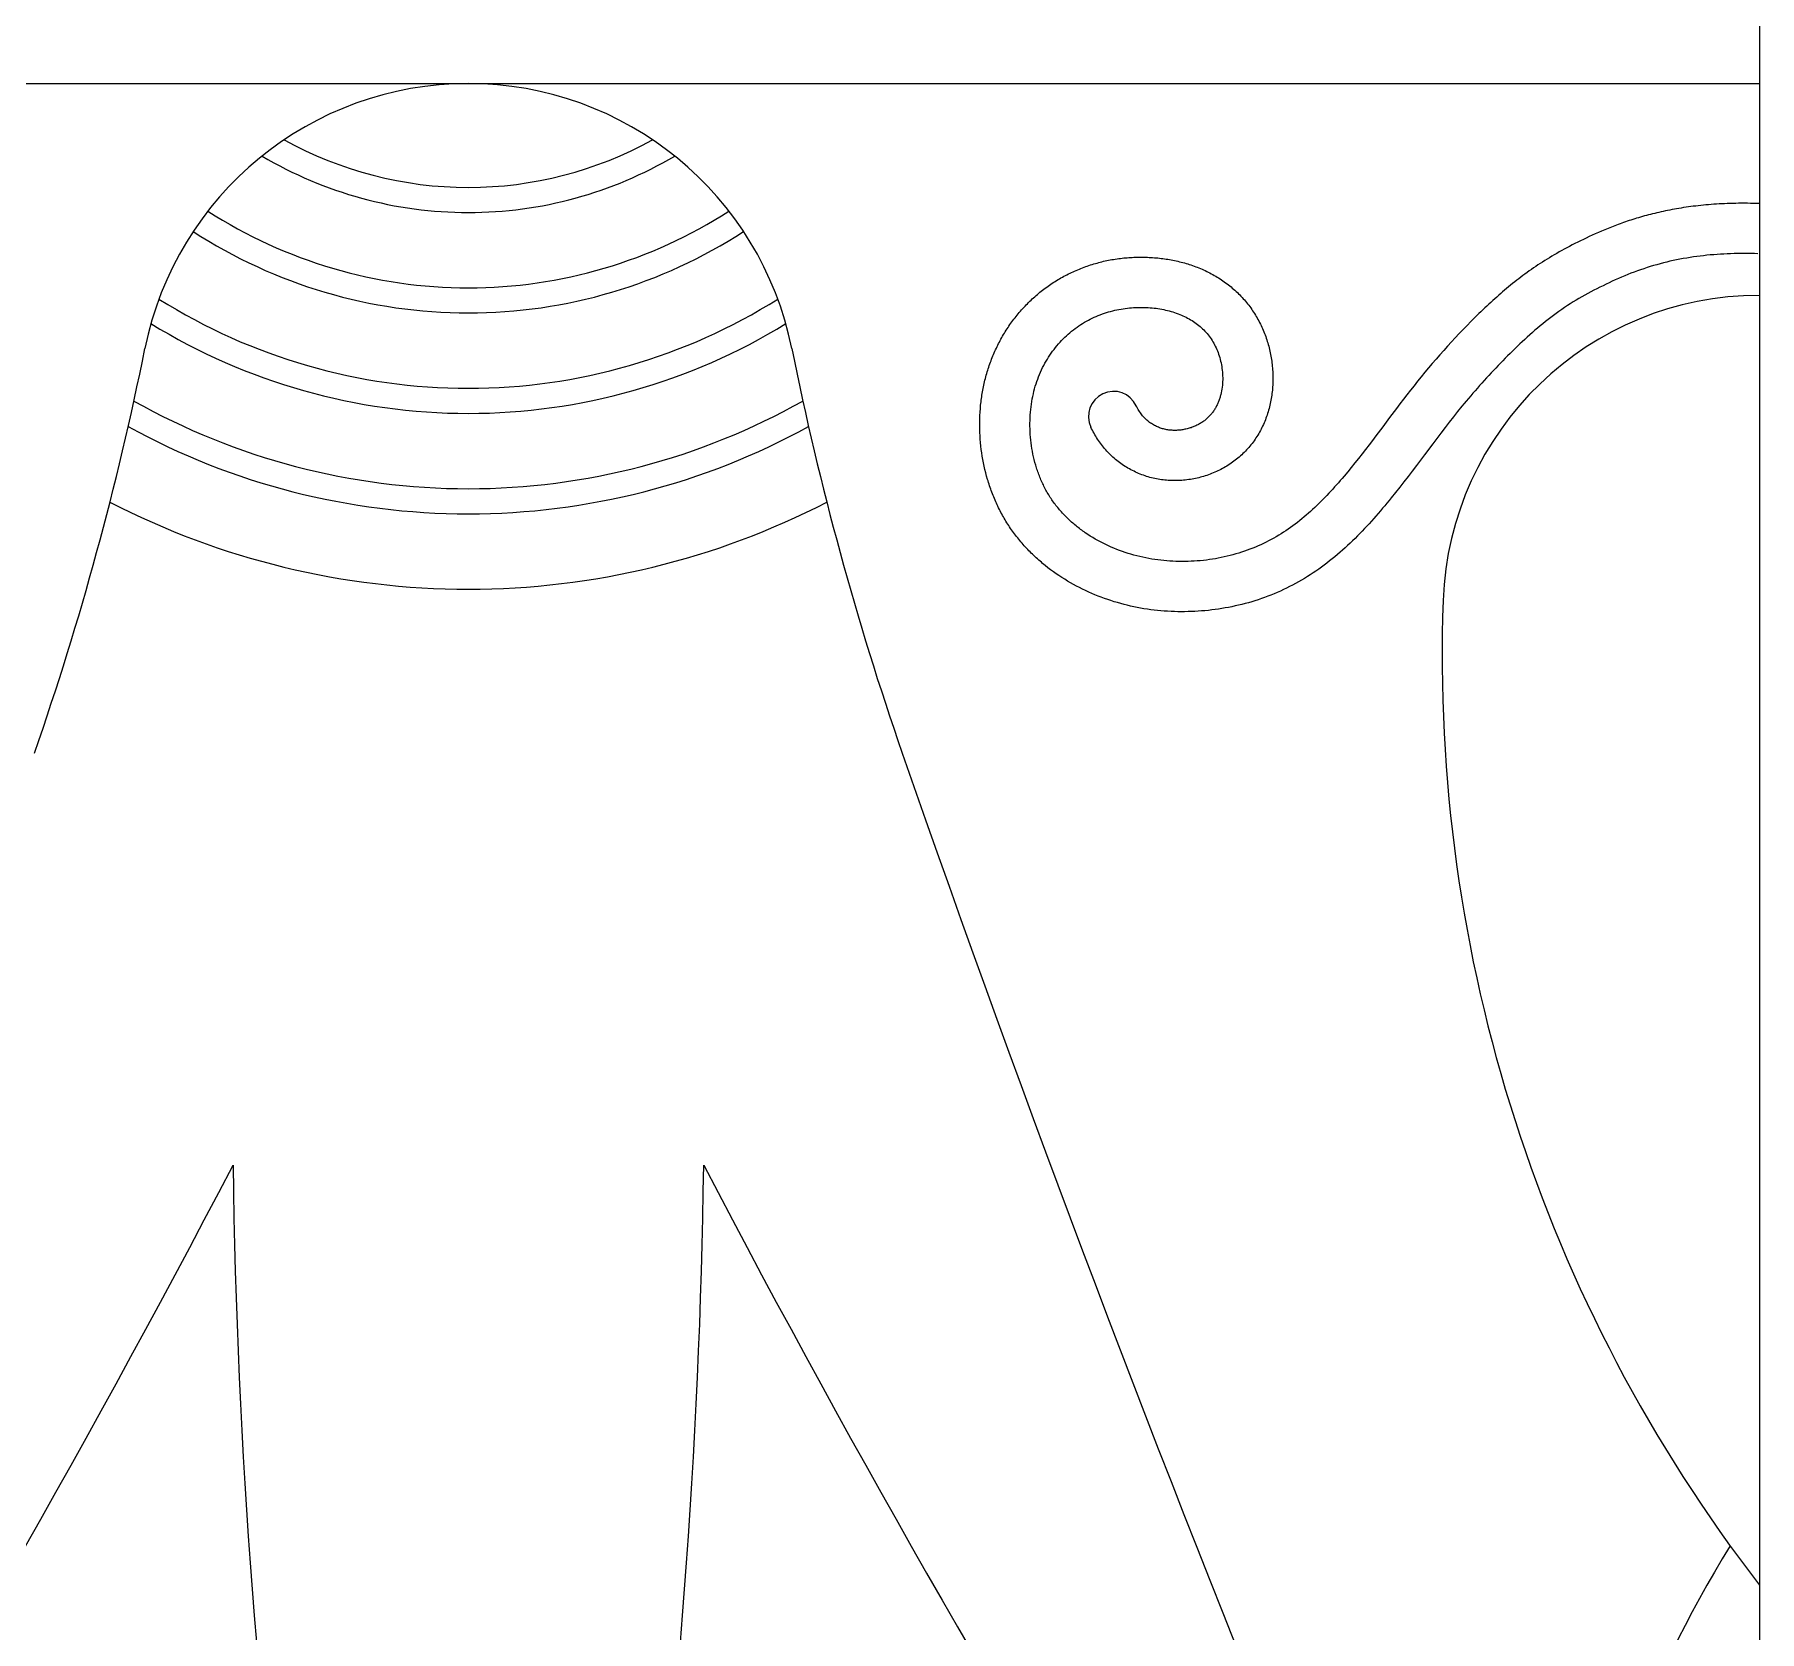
# Model space of a CAD drawing. Extents: x -111 to 2985, y -118 to 122.
# Drawn here: x -23.99 to -14.16, y -21.96 to -12.85 of the extents above; entities that cross this region are included whole.
import ezdxf

# ---------------------------------------------------------------- set-up
doc = ezdxf.new("R2010")
doc.units = 0
doc.layers.add('LAYER_03', color=5, linetype='CONTINUOUS')

msp = doc.modelspace()

# ---------------------------------------------------------------- linework, layer by layer
at = {"layer": 'LAYER_03'}
for points in [[(-58.3072, 0.8474), (-14.1574, 0.8474), (-14.1574, -35.8767)], [(-58.3072, -13.1334), (-14.1574, -13.1334)], [(-14.1574, -13.8172), (-14.1749, -13.8166), (-14.1922, -13.8162), (-14.2093, -13.816), (-14.2263, -13.8158), (-14.2431, -13.8157), (-14.2597, -13.8157), (-14.2763, -13.8159), (-14.2926, -13.8161), (-14.3088, -13.8165), (-14.3249, -13.8169), (-14.3408, -13.8175), (-14.3566, -13.8181), (-14.3722, -13.8188), (-14.3877, -13.8197), (-14.403, -13.8206), (-14.4182, -13.8216), (-14.4332, -13.8227), (-14.4482, -13.8239), (-14.4629, -13.8252), (-14.4775, -13.8266), (-14.492, -13.8281), (-14.5064, -13.8296), (-14.5206, -13.8312), (-14.5347, -13.8329), (-14.5487, -13.8347), (-14.5625, -13.8366), (-14.5762, -13.8385), (-14.5897, -13.8405), (-14.6032, -13.8426), (-14.6165, -13.8448), (-14.6297, -13.847), (-14.6427, -13.8493), (-14.6557, -13.8517), (-14.6685, -13.8541), (-14.6812, -13.8566), (-14.6937, -13.8592), (-14.7062, -13.8618), (-14.7185, -13.8645), (-14.7307, -13.8672), (-14.7428, -13.8701), (-14.7548, -13.8729), (-14.7667, -13.8758), (-14.7784, -13.8788), (-14.7901, -13.8818), (-14.8016, -13.8849), (-14.813, -13.888), (-14.8244, -13.8912), (-14.8356, -13.8944), (-14.8467, -13.8977), (-14.8577, -13.901), (-14.8686, -13.9043), (-14.8794, -13.9077), (-14.8901, -13.9111), (-14.9007, -13.9146), (-14.9112, -13.9181), (-14.9216, -13.9217), (-14.9319, -13.9252), (-14.9421, -13.9288), (-14.9522, -13.9325), (-14.9622, -13.9361), (-14.9721, -13.9398), (-14.982, -13.9436), (-14.9917, -13.9473), (-15.0014, -13.9511), (-15.011, -13.9549), (-15.0204, -13.9587), (-15.0298, -13.9625), (-15.0391, -13.9664), (-15.0575, -13.9741), (-15.0756, -13.9819), (-15.0933, -13.9898), (-15.1108, -13.9977), (-15.1279, -14.0056), (-15.1447, -14.0135), (-15.1613, -14.0214), (-15.1776, -14.0293), (-15.1936, -14.0372), (-15.2094, -14.0452), (-15.2249, -14.0531), (-15.2402, -14.0611), (-15.2553, -14.0691), (-15.2701, -14.0771), (-15.2847, -14.0851), (-15.299, -14.0932), (-15.3132, -14.1013), (-15.3272, -14.1094), (-15.341, -14.1175), (-15.3545, -14.1257), (-15.368, -14.1339), (-15.3812, -14.1422), (-15.3943, -14.1505), (-15.4072, -14.1589), (-15.42, -14.1673), (-15.4326, -14.1757), (-15.4451, -14.1843), (-15.4575, -14.1928), (-15.4697, -14.2015), (-15.4818, -14.2102), (-15.4939, -14.2189), (-15.5058, -14.2278), (-15.5176, -14.2367), (-15.5294, -14.2457), (-15.5411, -14.2547), (-15.5527, -14.2638), (-15.5642, -14.2731), (-15.5757, -14.2824), (-15.5871, -14.2918), (-15.5985, -14.3012), (-15.6099, -14.3108), (-15.6212, -14.3205), (-15.6325, -14.3303), (-15.6438, -14.3401), (-15.6551, -14.3501), (-15.6664, -14.3602), (-15.6777, -14.3704), (-15.689, -14.3807), (-15.7003, -14.3911), (-15.7116, -14.4016), (-15.7229, -14.4122), (-15.7342, -14.4229), (-15.7455, -14.4336), (-15.7568, -14.4445), (-15.7681, -14.4555), (-15.7794, -14.4666), (-15.7906, -14.4777), (-15.8019, -14.4889), (-15.8244, -14.5117), (-15.8468, -14.5347), (-15.8691, -14.558), (-15.8913, -14.5816), (-15.9134, -14.6055), (-15.9355, -14.6296), (-15.9573, -14.654), (-15.9791, -14.6786), (-16.0007, -14.7033), (-16.0221, -14.7283), (-16.0434, -14.7535), (-16.0644, -14.7787), (-16.0853, -14.8042), (-16.1059, -14.8297), (-16.1264, -14.8554), (-16.1466, -14.8811), (-16.1667, -14.907), (-16.1866, -14.9329), (-16.2064, -14.9588), (-16.2262, -14.9848), (-16.2654, -15.0369), (-16.3044, -15.089), (-16.3436, -15.141), (-16.3632, -15.1669), (-16.3829, -15.1927), (-16.4028, -15.2185), (-16.4227, -15.2442), (-16.4428, -15.2698), (-16.4631, -15.2953), (-16.4836, -15.3206), (-16.5043, -15.3458), (-16.5252, -15.3709), (-16.5358, -15.3833), (-16.5464, -15.3957), (-16.5571, -15.4081), (-16.5679, -15.4203), (-16.5787, -15.4325), (-16.5897, -15.4446), (-16.6007, -15.4566), (-16.6118, -15.4686), (-16.623, -15.4804), (-16.6343, -15.4922), (-16.6456, -15.5039), (-16.6571, -15.5154), (-16.6687, -15.5268), (-16.6804, -15.5382), (-16.6922, -15.5494), (-16.7041, -15.5604), (-16.7161, -15.5714), (-16.7282, -15.5822), (-16.7405, -15.5929), (-16.7528, -15.6034), (-16.7653, -15.6137), (-16.7779, -15.6239), (-16.7907, -15.634), (-16.8036, -15.6439), (-16.8166, -15.6536), (-16.8297, -15.6631), (-16.843, -15.6725), (-16.8565, -15.6816), (-16.8701, -15.6906), (-16.8838, -15.6994), (-16.8977, -15.708), (-16.9117, -15.7163), (-16.9259, -15.7245), (-16.9403, -15.7324), (-16.9548, -15.7402), (-16.9695, -15.7477), (-16.9844, -15.7549), (-16.9994, -15.7619), (-17.0146, -15.7687), (-17.03, -15.7753), (-17.0455, -15.7816), (-17.0612, -15.7877), (-17.077, -15.7935), (-17.093, -15.7991), (-17.109, -15.8044), (-17.1252, -15.8095), (-17.1415, -15.8143), (-17.158, -15.8189), (-17.1745, -15.8233), (-17.1911, -15.8274), (-17.2079, -15.8312), (-17.2247, -15.8348), (-17.2416, -15.8381), (-17.2585, -15.8411), (-17.2756, -15.8439), (-17.2927, -15.8465), (-17.3098, -15.8487), (-17.327, -15.8508), (-17.3443, -15.8525), (-17.3616, -15.854), (-17.3789, -15.8552), (-17.3963, -15.8561), (-17.4136, -15.8568), (-17.431, -15.8572), (-17.4484, -15.8573), (-17.4658, -15.8571), (-17.4832, -15.8567), (-17.5006, -15.856), (-17.5179, -15.855), (-17.5353, -15.8537), (-17.5526, -15.8521), (-17.5699, -15.8503), (-17.5871, -15.8482), (-17.6043, -15.8458), (-17.6214, -15.843), (-17.6385, -15.84), (-17.6555, -15.8368), (-17.6725, -15.8332), (-17.6894, -15.8293), (-17.7061, -15.8251), (-17.7228, -15.8207), (-17.7394, -15.816), (-17.7559, -15.8109), (-17.7723, -15.8056), (-17.7885, -15.8001), (-17.8047, -15.7942), (-17.8207, -15.7881), (-17.8365, -15.7817), (-17.8522, -15.775), (-17.8678, -15.768), (-17.8832, -15.7608), (-17.8984, -15.7533), (-17.9134, -15.7456), (-17.9283, -15.7376), (-17.943, -15.7293), (-17.9574, -15.7208), (-17.9717, -15.712), (-17.9858, -15.7029), (-17.9996, -15.6936), (-18.0065, -15.6889), (-18.0133, -15.6841), (-18.02, -15.6792), (-18.0266, -15.6743), (-18.0332, -15.6693), (-18.0398, -15.6642), (-18.0463, -15.6591), (-18.0527, -15.6539), (-18.0591, -15.6487), (-18.0654, -15.6433), (-18.0716, -15.638), (-18.0778, -15.6326), (-18.0839, -15.6271), (-18.0899, -15.6215), (-18.0959, -15.6159), (-18.1017, -15.6102), (-18.1076, -15.6045), (-18.1133, -15.5987), (-18.119, -15.5929), (-18.1246, -15.587), (-18.1302, -15.581), (-18.1356, -15.575), (-18.141, -15.5689), (-18.1463, -15.5628), (-18.1515, -15.5566), (-18.1567, -15.5503), (-18.1618, -15.544), (-18.1668, -15.5376), (-18.1717, -15.5312), (-18.1765, -15.5247), (-18.1813, -15.5182), (-18.186, -15.5116), (-18.1905, -15.5049), (-18.195, -15.4982), (-18.1995, -15.4915), (-18.2038, -15.4846), (-18.208, -15.4778), (-18.2122, -15.4708), (-18.2163, -15.4639), (-18.2203, -15.4568), (-18.2242, -15.4498), (-18.228, -15.4426), (-18.2317, -15.4355), (-18.2354, -15.4282), (-18.2389, -15.421), (-18.2424, -15.4137), (-18.2458, -15.4063), (-18.2491, -15.399), (-18.2523, -15.3915), (-18.2555, -15.3841), (-18.2585, -15.3766), (-18.2615, -15.3691), (-18.2644, -15.3615), (-18.2672, -15.3539), (-18.27, -15.3463), (-18.2726, -15.3386), (-18.2752, -15.3309), (-18.2777, -15.3232), (-18.2801, -15.3155), (-18.2824, -15.3077), (-18.2868, -15.2921), (-18.2908, -15.2764), (-18.2946, -15.2607), (-18.298, -15.2449), (-18.3011, -15.229), (-18.3039, -15.2131), (-18.3064, -15.1971), (-18.3086, -15.1812), (-18.3105, -15.1652), (-18.312, -15.1492), (-18.3132, -15.1332), (-18.3142, -15.1173), (-18.3148, -15.1013), (-18.3151, -15.0854), (-18.3151, -15.0696), (-18.3149, -15.0538), (-18.3143, -15.0381), (-18.3134, -15.0224), (-18.3122, -15.0069), (-18.3107, -14.9914), (-18.309, -14.9761), (-18.3069, -14.9608), (-18.3046, -14.9457), (-18.302, -14.9308), (-18.299, -14.916), (-18.2958, -14.9013), (-18.2924, -14.8868), (-18.2886, -14.8725), (-18.2846, -14.8584), (-18.2802, -14.8445), (-18.2757, -14.8307), (-18.2708, -14.8172), (-18.2657, -14.8038), (-18.2603, -14.7906), (-18.2547, -14.7776), (-18.2489, -14.7649), (-18.2428, -14.7523), (-18.2365, -14.7399), (-18.2299, -14.7277), (-18.2231, -14.7157), (-18.2161, -14.7039), (-18.2089, -14.6924), (-18.2014, -14.681), (-18.1938, -14.6698), (-18.1859, -14.6589), (-18.1779, -14.6482), (-18.1697, -14.6377), (-18.1612, -14.6274), (-18.1526, -14.6173), (-18.1438, -14.6075), (-18.1349, -14.5978), (-18.1257, -14.5884), (-18.1164, -14.5793), (-18.1069, -14.5703), (-18.0973, -14.5616), (-18.0875, -14.5531), (-18.0776, -14.5449), (-18.0675, -14.5369), (-18.0573, -14.5291), (-18.047, -14.5216), (-18.0365, -14.5143), (-18.0259, -14.5073), (-18.0152, -14.5005), (-18.0044, -14.494), (-17.9935, -14.4877), (-17.9824, -14.4816), (-17.9713, -14.4758), (-17.96, -14.4703), (-17.9487, -14.465), (-17.9373, -14.46), (-17.9258, -14.4552), (-17.9142, -14.4507), (-17.9026, -14.4464), (-17.8909, -14.4424), (-17.8792, -14.4386), (-17.8674, -14.435), (-17.8555, -14.4317), (-17.8437, -14.4286), (-17.8318, -14.4257), (-17.8198, -14.4231), (-17.8079, -14.4207), (-17.796, -14.4185), (-17.784, -14.4166), (-17.772, -14.4148), (-17.7601, -14.4133), (-17.7481, -14.412), (-17.7362, -14.411), (-17.7243, -14.4101), (-17.7125, -14.4095), (-17.7006, -14.409), (-17.6888, -14.4088), (-17.6771, -14.4088), (-17.6654, -14.409), (-17.6538, -14.4094), (-17.6422, -14.4099), (-17.6308, -14.4107), (-17.6194, -14.4117), (-17.608, -14.4129), (-17.5968, -14.4142), (-17.5857, -14.4158), (-17.5747, -14.4175), (-17.5637, -14.4195), (-17.5529, -14.4216), (-17.5423, -14.4239), (-17.5317, -14.4264), (-17.5213, -14.429), (-17.511, -14.4318), (-17.5009, -14.4348), (-17.4909, -14.438), (-17.481, -14.4413), (-17.4714, -14.4449), (-17.4618, -14.4486), (-17.4524, -14.4524), (-17.4432, -14.4565), (-17.4341, -14.4607), (-17.4252, -14.4651), (-17.4164, -14.4696), (-17.4078, -14.4743), (-17.3994, -14.4792), (-17.3911, -14.4843), (-17.383, -14.4896), (-17.3751, -14.495), (-17.3673, -14.5006), (-17.3598, -14.5063), (-17.3523, -14.5123), (-17.3451, -14.5184), (-17.338, -14.5246), (-17.3311, -14.5311), (-17.3244, -14.5377), (-17.3179, -14.5445), (-17.3116, -14.5514), (-17.3054, -14.5585), (-17.2995, -14.5658), (-17.2937, -14.5733), (-17.2881, -14.5809), (-17.2827, -14.5887), (-17.2775, -14.5967), (-17.2725, -14.6048), (-17.2677, -14.6131), (-17.2631, -14.6216), (-17.2587, -14.6302), (-17.2545, -14.639), (-17.2505, -14.648), (-17.2467, -14.6571), (-17.2431, -14.6665), (-17.2397, -14.6759), (-17.2366, -14.6856), (-17.2336, -14.6954), (-17.2309, -14.7053), (-17.2284, -14.7154), (-17.2261, -14.7256), (-17.2241, -14.736), (-17.2223, -14.7464), (-17.2207, -14.7569), (-17.2194, -14.7674), (-17.2184, -14.7781), (-17.2176, -14.7887), (-17.2171, -14.7994), (-17.2168, -14.8102), (-17.2168, -14.8209), (-17.2171, -14.8316), (-17.2177, -14.8424), (-17.2186, -14.853), (-17.2198, -14.8637), (-17.2212, -14.8743), (-17.223, -14.8848), (-17.2251, -14.8952), (-17.2275, -14.9056), (-17.2288, -14.9107), (-17.2302, -14.9158), (-17.2317, -14.9209), (-17.2332, -14.9259), (-17.2349, -14.9309), (-17.2366, -14.9359), (-17.2384, -14.9408), (-17.2403, -14.9457), (-17.2423, -14.9506), (-17.2444, -14.9554), (-17.2465, -14.9602), (-17.2488, -14.9649), (-17.2511, -14.9696), (-17.2535, -14.9743), (-17.256, -14.9789), (-17.2586, -14.9834), (-17.2613, -14.9879), (-17.2641, -14.9923), (-17.2669, -14.9967), (-17.2699, -15.001), (-17.2729, -15.0053), (-17.2761, -15.0095), (-17.2793, -15.0136), (-17.2826, -15.0177), (-17.2861, -15.0217), (-17.2896, -15.0257), (-17.2932, -15.0296), (-17.2969, -15.0334), (-17.3007, -15.0371), (-17.3046, -15.0408), (-17.3087, -15.0444), (-17.3128, -15.0479), (-17.317, -15.0513), (-17.3213, -15.0547), (-17.3257, -15.058), (-17.3302, -15.0612), (-17.3348, -15.0643), (-17.3395, -15.0673), (-17.3443, -15.0703), (-17.3492, -15.0731), (-17.3542, -15.0759), (-17.3593, -15.0785), (-17.3645, -15.0811), (-17.3697, -15.0836), (-17.3751, -15.086), (-17.3805, -15.0882), (-17.3859, -15.0904), (-17.3915, -15.0925), (-17.3971, -15.0945), (-17.4027, -15.0963), (-17.4084, -15.0981), (-17.4142, -15.0997), (-17.42, -15.1012), (-17.4259, -15.1026), (-17.4318, -15.1039), (-17.4377, -15.1051), (-17.4437, -15.1061), (-17.4497, -15.107), (-17.4558, -15.1078), (-17.4618, -15.1085), (-17.4679, -15.109), (-17.474, -15.1094), (-17.4802, -15.1097), (-17.4863, -15.1099), (-17.4924, -15.1099), (-17.4986, -15.1097), (-17.5047, -15.1095), (-17.5109, -15.109), (-17.517, -15.1085), (-17.5232, -15.1078), (-17.5293, -15.1069), (-17.5354, -15.1059), (-17.5415, -15.1048), (-17.5476, -15.1035), (-17.5536, -15.102), (-17.5596, -15.1004), (-17.5656, -15.0986), (-17.5715, -15.0966), (-17.5774, -15.0945), (-17.5833, -15.0923), (-17.5891, -15.0898), (-17.5949, -15.0872), (-17.6006, -15.0845), (-17.6062, -15.0815), (-17.6118, -15.0784), (-17.6173, -15.0751), (-17.6228, -15.0716), (-17.6282, -15.0679), (-17.6335, -15.0641), (-17.6388, -15.0601), (-17.6439, -15.0559), (-17.649, -15.0515), (-17.654, -15.0469), (-17.6589, -15.0421), (-17.6637, -15.0371), (-17.6684, -15.032), (-17.673, -15.0266), (-17.6775, -15.0211), (-17.6819, -15.0153), (-17.6861, -15.0093), (-17.6903, -15.0032), (-17.6944, -14.9968), (-17.6983, -14.9902), (-17.7021, -14.9834), (-17.7057, -14.9764), (-17.7093, -14.9692)], [(-14.1667, -14.1032), (-14.1861, -14.1027), (-14.2055, -14.1023), (-14.2249, -14.102), (-14.2443, -14.1019), (-14.2636, -14.102), (-14.283, -14.1022), (-14.3024, -14.1026), (-14.3218, -14.1032), (-14.3412, -14.1039), (-14.3606, -14.1048), (-14.3799, -14.1059), (-14.3993, -14.1072), (-14.4186, -14.1086), (-14.4379, -14.1103), (-14.4572, -14.1121), (-14.4765, -14.1142), (-14.4957, -14.1164), (-14.5149, -14.1189), (-14.5341, -14.1216), (-14.5533, -14.1245), (-14.5724, -14.1276), (-14.5915, -14.1309), (-14.6106, -14.1344), (-14.6296, -14.1382), (-14.6486, -14.1422), (-14.6675, -14.1464), (-14.6864, -14.1508), (-14.7052, -14.1555), (-14.724, -14.1604), (-14.7427, -14.1655), (-14.7613, -14.1709), (-14.7799, -14.1765), (-14.7984, -14.1823), (-14.8168, -14.1883), (-14.8352, -14.1946), (-14.8535, -14.201), (-14.8717, -14.2077), (-14.8898, -14.2146), (-14.9078, -14.2218), (-14.9257, -14.2291), (-14.9436, -14.2366), (-14.9614, -14.2443), (-14.9791, -14.2522), (-14.9967, -14.2603), (-15.0143, -14.2684), (-15.0318, -14.2768), (-15.0493, -14.2852), (-15.0667, -14.2938), (-15.084, -14.3025), (-15.1013, -14.3113), (-15.1185, -14.3203), (-15.1356, -14.3294), (-15.1526, -14.3388), (-15.1695, -14.3483), (-15.1863, -14.3579), (-15.203, -14.3678), (-15.2195, -14.3779), (-15.2359, -14.3882), (-15.2522, -14.3987), (-15.2683, -14.4095), (-15.2843, -14.4204), (-15.3002, -14.4316), (-15.3159, -14.4429), (-15.3315, -14.4544), (-15.347, -14.4661), (-15.3623, -14.478), (-15.3775, -14.49), (-15.3926, -14.5022), (-15.4076, -14.5145), (-15.4224, -14.527), (-15.4372, -14.5396), (-15.4518, -14.5523), (-15.4664, -14.5651), (-15.4808, -14.5781), (-15.4951, -14.5911), (-15.5094, -14.6043), (-15.5235, -14.6175), (-15.5376, -14.6309), (-15.5516, -14.6443), (-15.5655, -14.6578), (-15.5793, -14.6714), (-15.5931, -14.6851), (-15.6068, -14.6988), (-15.6204, -14.7126), (-15.6339, -14.7265), (-15.6474, -14.7404), (-15.6608, -14.7544), (-15.6741, -14.7685), (-15.6873, -14.7827), (-15.7005, -14.7969), (-15.7136, -14.8112), (-15.7267, -14.8255), (-15.7396, -14.84), (-15.7525, -14.8544), (-15.7653, -14.869), (-15.7781, -14.8836), (-15.7908, -14.8982), (-15.8034, -14.913), (-15.8159, -14.9278), (-15.8284, -14.9426), (-15.8408, -14.9575), (-15.8532, -14.9725), (-15.8776, -15.0025), (-15.9018, -15.0329), (-15.9257, -15.0634), (-15.9495, -15.094), (-15.973, -15.1249), (-15.9964, -15.1558), (-16.0197, -15.1868), (-16.0662, -15.2488), (-16.1129, -15.3108), (-16.1363, -15.3416), (-16.1599, -15.3724), (-16.1836, -15.4031), (-16.2075, -15.4336), (-16.2316, -15.464), (-16.2559, -15.4943), (-16.2681, -15.5093), (-16.2804, -15.5243), (-16.2928, -15.5392), (-16.3053, -15.5541), (-16.3178, -15.5689), (-16.3304, -15.5836), (-16.3432, -15.5982), (-16.356, -15.6127), (-16.3689, -15.6272), (-16.3819, -15.6416), (-16.395, -15.6558), (-16.4083, -15.67), (-16.4216, -15.684), (-16.4351, -15.698), (-16.4487, -15.7118), (-16.4625, -15.7255), (-16.4763, -15.739), (-16.4903, -15.7525), (-16.5045, -15.7658), (-16.5188, -15.7789), (-16.5332, -15.7919), (-16.5477, -15.8047), (-16.5624, -15.8173), (-16.5773, -15.8298), (-16.5923, -15.8421), (-16.6074, -15.8542), (-16.6227, -15.8661), (-16.6382, -15.8778), (-16.6538, -15.8893), (-16.6695, -15.9005), (-16.6855, -15.9116), (-16.7015, -15.9224), (-16.7178, -15.933), (-16.7342, -15.9434), (-16.7507, -15.9535), (-16.7674, -15.9634), (-16.7842, -15.973), (-16.8012, -15.9824), (-16.8183, -15.9915), (-16.8355, -16.0004), (-16.8529, -16.009), (-16.8704, -16.0174), (-16.888, -16.0255), (-16.9057, -16.0334), (-16.9236, -16.041), (-16.9415, -16.0483), (-16.9596, -16.0553), (-16.9777, -16.0621), (-16.996, -16.0686), (-17.0143, -16.0748), (-17.0328, -16.0808), (-17.0513, -16.0865), (-17.0699, -16.0918), (-17.0886, -16.097), (-17.1074, -16.1018), (-17.1262, -16.1064), (-17.1452, -16.1107), (-17.1641, -16.1147), (-17.1832, -16.1185), (-17.2022, -16.122), (-17.2214, -16.1252), (-17.2405, -16.1282), (-17.2597, -16.1309), (-17.279, -16.1333), (-17.2983, -16.1355), (-17.3176, -16.1374), (-17.3369, -16.1391), (-17.3563, -16.1404), (-17.3756, -16.1416), (-17.395, -16.1424), (-17.4144, -16.143), (-17.4338, -16.1434), (-17.4531, -16.1434), (-17.4725, -16.1432), (-17.4919, -16.1427), (-17.5113, -16.142), (-17.5306, -16.141), (-17.55, -16.1397), (-17.5693, -16.1381), (-17.5886, -16.1362), (-17.6078, -16.1341), (-17.627, -16.1317), (-17.6462, -16.129), (-17.6654, -16.126), (-17.6845, -16.1227), (-17.7035, -16.1191), (-17.7225, -16.1153), (-17.7415, -16.1111), (-17.7603, -16.1067), (-17.7791, -16.102), (-17.7979, -16.097), (-17.8165, -16.0917), (-17.8351, -16.0861), (-17.8536, -16.0803), (-17.872, -16.0742), (-17.8903, -16.0677), (-17.9085, -16.061), (-17.9266, -16.054), (-17.9446, -16.0468), (-17.9625, -16.0392), (-17.9802, -16.0314), (-17.9978, -16.0233), (-18.0153, -16.0149), (-18.0327, -16.0062), (-18.0499, -15.9972), (-18.0669, -15.988), (-18.0838, -15.9785), (-18.1006, -15.9687), (-18.1171, -15.9586), (-18.1335, -15.9483), (-18.1497, -15.9377), (-18.1658, -15.9268), (-18.1816, -15.9156), (-18.1972, -15.9041), (-18.2126, -15.8924), (-18.2279, -15.8804), (-18.2428, -15.8681), (-18.2502, -15.8619), (-18.2576, -15.8556), (-18.2649, -15.8492), (-18.2721, -15.8428), (-18.2793, -15.8363), (-18.2864, -15.8297), (-18.2934, -15.823), (-18.3004, -15.8163), (-18.3074, -15.8095), (-18.3142, -15.8027), (-18.321, -15.7958), (-18.3277, -15.7888), (-18.3344, -15.7817), (-18.341, -15.7746), (-18.3475, -15.7674), (-18.354, -15.7602), (-18.3603, -15.7529), (-18.3666, -15.7455), (-18.3729, -15.7381), (-18.379, -15.7306), (-18.3851, -15.723), (-18.3911, -15.7154), (-18.3971, -15.7077), (-18.4029, -15.7), (-18.4087, -15.6922), (-18.4144, -15.6843), (-18.42, -15.6764), (-18.4255, -15.6684), (-18.4309, -15.6604), (-18.4363, -15.6523), (-18.4416, -15.6442), (-18.4468, -15.636), (-18.4519, -15.6278), (-18.4569, -15.6195), (-18.4618, -15.6111), (-18.4666, -15.6027), (-18.4714, -15.5943), (-18.4761, -15.5858), (-18.4806, -15.5773), (-18.4851, -15.5687), (-18.4896, -15.56), (-18.4939, -15.5514), (-18.4981, -15.5427), (-18.5023, -15.5339), (-18.5063, -15.5251), (-18.5103, -15.5163), (-18.5142, -15.5074), (-18.518, -15.4985), (-18.5217, -15.4895), (-18.5254, -15.4805), (-18.5289, -15.4715), (-18.5324, -15.4625), (-18.5357, -15.4534), (-18.539, -15.4442), (-18.5422, -15.4351), (-18.5453, -15.4259), (-18.5484, -15.4167), (-18.5513, -15.4075), (-18.5542, -15.3982), (-18.5569, -15.3889), (-18.5622, -15.3702), (-18.5672, -15.3515), (-18.5718, -15.3327), (-18.5761, -15.3137), (-18.58, -15.2948), (-18.5836, -15.2757), (-18.5869, -15.2566), (-18.5898, -15.2375), (-18.5925, -15.2183), (-18.5947, -15.199), (-18.5967, -15.1797), (-18.5983, -15.1604), (-18.5996, -15.1411), (-18.6006, -15.1217), (-18.6012, -15.1023), (-18.6015, -15.0829), (-18.6015, -15.0635), (-18.6011, -15.0441), (-18.6004, -15.0247), (-18.5993, -15.0054), (-18.5979, -14.986), (-18.5961, -14.9667), (-18.594, -14.9475), (-18.5928, -14.9378), (-18.5916, -14.9282), (-18.5902, -14.9186), (-18.5887, -14.9091), (-18.5872, -14.8995), (-18.5856, -14.8899), (-18.5838, -14.8804), (-18.582, -14.8709), (-18.5801, -14.8614), (-18.5781, -14.8519), (-18.576, -14.8425), (-18.5738, -14.833), (-18.5716, -14.8236), (-18.5692, -14.8142), (-18.5667, -14.8048), (-18.5642, -14.7955), (-18.5615, -14.7862), (-18.5588, -14.7769), (-18.556, -14.7676), (-18.5531, -14.7584), (-18.55, -14.7492), (-18.5469, -14.74), (-18.5437, -14.7308), (-18.5404, -14.7217), (-18.537, -14.7126), (-18.5336, -14.7036), (-18.53, -14.6946), (-18.5264, -14.6856), (-18.5226, -14.6767), (-18.5188, -14.6678), (-18.5148, -14.6589), (-18.5108, -14.6501), (-18.5067, -14.6413), (-18.5025, -14.6325), (-18.4983, -14.6238), (-18.4939, -14.6152), (-18.4894, -14.6066), (-18.4849, -14.598), (-18.4802, -14.5895), (-18.4755, -14.581), (-18.4707, -14.5726), (-18.4658, -14.5643), (-18.4608, -14.5559), (-18.4557, -14.5477), (-18.4506, -14.5395), (-18.4453, -14.5313), (-18.44, -14.5232), (-18.4346, -14.5152), (-18.4291, -14.5072), (-18.4235, -14.4992), (-18.4178, -14.4914), (-18.4121, -14.4836), (-18.4062, -14.4758), (-18.4003, -14.4681), (-18.3943, -14.4605), (-18.3882, -14.4529), (-18.3821, -14.4454), (-18.3758, -14.438), (-18.3695, -14.4307), (-18.3631, -14.4234), (-18.3566, -14.4161), (-18.3501, -14.409), (-18.3434, -14.4019), (-18.3367, -14.3949), (-18.33, -14.3879), (-18.3231, -14.3811), (-18.3162, -14.3743), (-18.3092, -14.3676), (-18.3021, -14.3609), (-18.295, -14.3544), (-18.2877, -14.3479), (-18.2805, -14.3415), (-18.2731, -14.3352), (-18.2657, -14.3289), (-18.2582, -14.3228), (-18.2506, -14.3167), (-18.243, -14.3107), (-18.2353, -14.3048), (-18.2276, -14.299), (-18.2198, -14.2933), (-18.2119, -14.2876), (-18.204, -14.2821), (-18.196, -14.2766), (-18.1879, -14.2712), (-18.1798, -14.266), (-18.1716, -14.2608), (-18.1634, -14.2557), (-18.1551, -14.2507), (-18.1467, -14.2457), (-18.1383, -14.2409), (-18.1299, -14.2362), (-18.1214, -14.2315), (-18.1128, -14.227), (-18.1042, -14.2225), (-18.0956, -14.2182), (-18.0869, -14.2139), (-18.0781, -14.2097), (-18.0693, -14.2057), (-18.0605, -14.2017), (-18.0516, -14.1978), (-18.0427, -14.194), (-18.0337, -14.1903), (-18.0247, -14.1867), (-18.0157, -14.1832), (-18.0066, -14.1798), (-17.9975, -14.1764), (-17.9884, -14.1732), (-17.9792, -14.1701), (-17.97, -14.1671), (-17.9608, -14.1641), (-17.9515, -14.1613), (-17.9422, -14.1586), (-17.9328, -14.156), (-17.9235, -14.1534), (-17.9141, -14.151), (-17.9047, -14.1487), (-17.8953, -14.1464), (-17.8858, -14.1443), (-17.8763, -14.1423), (-17.8668, -14.1403), (-17.8573, -14.1385), (-17.8478, -14.1368), (-17.8382, -14.1351), (-17.8286, -14.1336), (-17.819, -14.1322), (-17.8094, -14.1308), (-17.7998, -14.1296), (-17.7902, -14.1285), (-17.7806, -14.1274), (-17.7709, -14.1265), (-17.7612, -14.1256), (-17.7516, -14.1249), (-17.7419, -14.1243), (-17.7322, -14.1237), (-17.7225, -14.1233), (-17.7128, -14.1229), (-17.7031, -14.1227), (-17.6934, -14.1225), (-17.6837, -14.1225), (-17.674, -14.1225), (-17.6643, -14.1227), (-17.6546, -14.1229), (-17.6449, -14.1233), (-17.6353, -14.1237), (-17.6256, -14.1242), (-17.6159, -14.1248), (-17.6062, -14.1256), (-17.5966, -14.1264), (-17.5869, -14.1273), (-17.5773, -14.1283), (-17.5676, -14.1294), (-17.558, -14.1307), (-17.5484, -14.132), (-17.5388, -14.1334), (-17.5292, -14.1349), (-17.5197, -14.1365), (-17.5101, -14.1383), (-17.5006, -14.1401), (-17.4911, -14.142), (-17.4817, -14.1441), (-17.4722, -14.1462), (-17.4628, -14.1485), (-17.4534, -14.1508), (-17.4441, -14.1533), (-17.4347, -14.1559), (-17.4254, -14.1586), (-17.4162, -14.1614), (-17.4069, -14.1643), (-17.3977, -14.1673), (-17.3886, -14.1704), (-17.3794, -14.1737), (-17.3703, -14.1771), (-17.3613, -14.1805), (-17.3523, -14.1841), (-17.3433, -14.1878), (-17.3344, -14.1917), (-17.3255, -14.1956), (-17.3167, -14.1996), (-17.308, -14.2038), (-17.2993, -14.2081), (-17.2906, -14.2125), (-17.282, -14.217), (-17.2735, -14.2216), (-17.265, -14.2264), (-17.2566, -14.2313), (-17.2483, -14.2362), (-17.24, -14.2413), (-17.2318, -14.2465), (-17.2237, -14.2518), (-17.2157, -14.2573), (-17.2077, -14.2628), (-17.1999, -14.2685), (-17.1921, -14.2743), (-17.1844, -14.2802), (-17.1768, -14.2862), (-17.1693, -14.2923), (-17.1618, -14.2985), (-17.1545, -14.3048), (-17.1473, -14.3113), (-17.1402, -14.3178), (-17.1331, -14.3245), (-17.1262, -14.3312), (-17.1194, -14.3381), (-17.1127, -14.3451), (-17.1061, -14.3522), (-17.0996, -14.3594), (-17.0932, -14.3667), (-17.0869, -14.374), (-17.0807, -14.3815), (-17.0747, -14.3891), (-17.0687, -14.3967), (-17.0629, -14.4045), (-17.0572, -14.4123), (-17.0516, -14.4202), (-17.0461, -14.4283), (-17.0407, -14.4363), (-17.0355, -14.4445), (-17.0304, -14.4527), (-17.0254, -14.461), (-17.0205, -14.4694), (-17.0157, -14.4779), (-17.0111, -14.4864), (-17.0066, -14.495), (-17.0022, -14.5037), (-16.998, -14.5124), (-16.9938, -14.5211), (-16.9899, -14.53), (-16.986, -14.5389), (-16.9823, -14.5478), (-16.9787, -14.5568), (-16.9752, -14.5659), (-16.9718, -14.575), (-16.9686, -14.5841), (-16.9656, -14.5933), (-16.9626, -14.6025), (-16.9598, -14.6118), (-16.9571, -14.6211), (-16.9546, -14.6305), (-16.9522, -14.6399), (-16.9499, -14.6493), (-16.9477, -14.6587), (-16.9457, -14.6682), (-16.9438, -14.6777), (-16.942, -14.6872), (-16.9403, -14.6968), (-16.9388, -14.7064), (-16.9374, -14.7159), (-16.9361, -14.7256), (-16.935, -14.7352), (-16.934, -14.7448), (-16.9331, -14.7545), (-16.9323, -14.7641), (-16.9317, -14.7738), (-16.9312, -14.7835), (-16.9309, -14.7932), (-16.9306, -14.8029), (-16.9305, -14.8126), (-16.9306, -14.8223), (-16.9307, -14.832), (-16.931, -14.8417), (-16.9315, -14.8513), (-16.9321, -14.861), (-16.9328, -14.8707), (-16.9336, -14.8803), (-16.9346, -14.89), (-16.9358, -14.8996), (-16.937, -14.9092), (-16.9385, -14.9188), (-16.94, -14.9284), (-16.9417, -14.9379), (-16.9436, -14.9474), (-16.9456, -14.9569), (-16.9477, -14.9664), (-16.95, -14.9758), (-16.9524, -14.9852), (-16.955, -14.9945), (-16.9577, -15.0038), (-16.9606, -15.0131), (-16.9636, -15.0223), (-16.9668, -15.0315), (-16.9701, -15.0406), (-16.9736, -15.0496), (-16.9772, -15.0586), (-16.981, -15.0675), (-16.9849, -15.0764), (-16.989, -15.0852), (-16.9932, -15.0939), (-16.9976, -15.1026), (-17.0021, -15.1112), (-17.0068, -15.1197), (-17.0116, -15.1281), (-17.0166, -15.1364), (-17.0217, -15.1446), (-17.027, -15.1527), (-17.0324, -15.1608), (-17.038, -15.1687), (-17.0437, -15.1766), (-17.0495, -15.1843), (-17.0555, -15.1919), (-17.0616, -15.1994), (-17.0679, -15.2068), (-17.0743, -15.2141), (-17.0808, -15.2213), (-17.0875, -15.2284), (-17.0942, -15.2353), (-17.1012, -15.2421), (-17.1082, -15.2488), (-17.1153, -15.2553), (-17.1226, -15.2618), (-17.13, -15.268), (-17.1375, -15.2742), (-17.1451, -15.2802), (-17.1528, -15.2861), (-17.1606, -15.2918), (-17.1685, -15.2974), (-17.1765, -15.3028), (-17.1847, -15.3081), (-17.1929, -15.3132), (-17.2012, -15.3182), (-17.2096, -15.3231), (-17.2181, -15.3277), (-17.2266, -15.3323), (-17.2353, -15.3367), (-17.244, -15.3409), (-17.2528, -15.345), (-17.2616, -15.3489), (-17.2706, -15.3527), (-17.2796, -15.3563), (-17.2886, -15.3598), (-17.2977, -15.3631), (-17.3069, -15.3663), (-17.3161, -15.3693), (-17.3254, -15.3721), (-17.3347, -15.3748), (-17.3441, -15.3773), (-17.3535, -15.3797), (-17.3629, -15.3819), (-17.3724, -15.384), (-17.3819, -15.3859), (-17.3914, -15.3877), (-17.401, -15.3892), (-17.4106, -15.3907), (-17.4202, -15.3919), (-17.4298, -15.393), (-17.4395, -15.3939), (-17.4491, -15.3947), (-17.4588, -15.3953), (-17.4685, -15.3958), (-17.4782, -15.396), (-17.4879, -15.3962), (-17.4976, -15.3961), (-17.5073, -15.3959), (-17.5169, -15.3955), (-17.5266, -15.3949), (-17.5363, -15.3942), (-17.5459, -15.3933), (-17.5556, -15.3923), (-17.5652, -15.391), (-17.5748, -15.3896), (-17.5844, -15.388), (-17.5939, -15.3863), (-17.6034, -15.3843), (-17.6128, -15.3822), (-17.6223, -15.3799), (-17.6316, -15.3775), (-17.641, -15.3748), (-17.6502, -15.372), (-17.6594, -15.369), (-17.6686, -15.3658), (-17.6777, -15.3625), (-17.6867, -15.359), (-17.6957, -15.3553), (-17.7046, -15.3514), (-17.7134, -15.3474), (-17.7222, -15.3432), (-17.7308, -15.3389), (-17.7394, -15.3344), (-17.748, -15.3298), (-17.7564, -15.325), (-17.7647, -15.32), (-17.773, -15.3149), (-17.7811, -15.3097), (-17.7892, -15.3043), (-17.7971, -15.2987), (-17.8049, -15.293), (-17.8127, -15.2872), (-17.8203, -15.2812), (-17.8278, -15.275), (-17.8352, -15.2687), (-17.8424, -15.2623), (-17.8495, -15.2557), (-17.8566, -15.249), (-17.8634, -15.2422), (-17.8702, -15.2352), (-17.8768, -15.2281), (-17.8833, -15.2209), (-17.8896, -15.2136), (-17.8958, -15.2061), (-17.9019, -15.1986), (-17.9078, -15.1909), (-17.9136, -15.1831), (-17.9193, -15.1752), (-17.9248, -15.1672), (-17.9301, -15.1592), (-17.9353, -15.151), (-17.9404, -15.1428), (-17.9453, -15.1344), (-17.9501, -15.126), (-17.9547, -15.1175), (-17.9592, -15.1089), (-17.9636, -15.1003), (-17.9678, -15.0916)]]:
    msp.add_lwpolyline(points, dxfattribs=at)
for points in [[(-21.5157, -13.1334, 0.357256), (-23.3589, -14.643)], [(-19.6725, -14.643, 0.357256), (-21.5157, -13.1334)], [(-22.5655, -13.4537, 0.127171), (-21.5157, -13.7251)], [(-21.5157, -13.7251, 0.127171), (-20.466, -13.4537)], [(-22.6915, -13.5464, 0.134368), (-21.5157, -13.8682)], [(-21.5157, -13.8682, 0.134368), (-20.3399, -13.5464)], [(-23.0005, -13.8601, 0.144249), (-21.5157, -14.2976)], [(-21.5157, -14.2976, 0.144249), (-20.031, -13.8601)], [(-23.084, -13.9765, 0.144874), (-21.5157, -14.4407)], [(-21.5157, -14.4407, 0.144874), (-19.9474, -13.9765)], [(-14.1574, -14.3403, 0.403635), (-15.9603, -16.0789, 0.175311), (-14.1574, -21.6908)], [(-23.2791, -14.3614, 0.141346), (-21.5157, -14.87)], [(-21.5157, -14.87, 0.141346), (-19.7524, -14.3614)], [(-23.3247, -14.5015, 0.13869), (-21.5157, -15.0131)], [(-21.5157, -15.0131, 0.13869), (-19.7067, -14.5015)], [(-23.9884, -16.9488, 0.034113), (-23.3589, -14.643)], [(-19.6725, -14.643, 0.034113), (-19.0431, -16.9488)], [(-23.4218, -14.9425, 0.128972), (-21.5157, -15.4424)], [(-21.5157, -15.4424, 0.128972), (-19.6096, -14.9425)], [(-17.7093, -14.9692, 1), (-17.9678, -15.0916)], [(-23.4544, -15.0881, 0.126251), (-21.5157, -15.5856)], [(-21.5157, -15.5856, 0.126251), (-19.5771, -15.0881)], [(-23.5584, -15.5191, 0.119626), (-21.5157, -16.0149)], [(-21.5157, -16.0149, 0.119626), (-19.473, -15.5191)], [(-19.0431, -16.9488, 0.027375), (-14.1574, -28.8537)], [(-28.874, -28.8537, 0.040441), (-22.8568, -19.2969)], [(-22.8568, -19.2969, 0.063148), (-21.5157, -28.8537)], [(-21.5157, -28.8537, 0.063148), (-20.1746, -19.2969)], [(-20.1746, -19.2969, 0.040441), (-14.1574, -28.8537)], [(-14.3242, -21.4677, 0.106557), (-15.2547, -24.0589)]]:
    msp.add_lwpolyline(points, format="xyb", dxfattribs=at)

doc.saveas('drawing.dxf')
